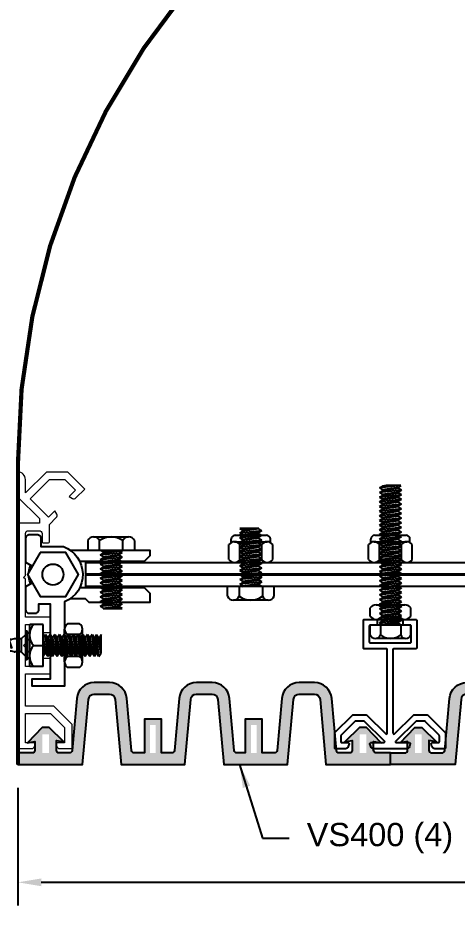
# Model space of a CAD drawing. Header units: inches. Extents: x 0 to 34.5, y -15.8 to 21.6.
# Drawn here: x 13.33 to 18.05, y -15.84 to -6.18 of the extents above; entities that cross this region are included whole.
import ezdxf

# ---------------------------------------------------------------- set-up
doc = ezdxf.new("R2010")
doc.units = ezdxf.units.IN
doc.header["$MEASUREMENT"] = 0
for name, color, linetype in [('Anchors', 4, 'Continuous'), ('Dimensions', 3, 'Continuous'), ('Fillers', 2, 'Continuous'), ('Metals', 7, 'Continuous'), ('Text', 2, 'Continuous')]:
    doc.layers.add(name, color=color, linetype=linetype)
doc.styles.add('Arial', font='arial.ttf')
doc.dimstyles.new('Arial', dxfattribs={"dimtxt": 0.25, "dimasz": 0.25, "dimexe": 0.25, "dimexo": 0.25, "dimgap": 0.25, "dimtad": 0, "dimtih": 1, "dimtoh": 1, "dimdec": 4, "dimzin": 0, "dimdsep": 46, "dimlunit": 4, "dimtxsty": 'Arial', "dimcen": 0.25, "dimadec": 0, "dimazin": 0, "dimtfac": 1, "dimtdec": 4, "dimtofl": 0, "dimtmove": 0, "dimatfit": 3, "dimfxl": 0, "dimfrac": 2, "dimtolj": 1, "dimtzin": 0, "dimarcsym": 0})

# ---------------------------------------------------------------- blocks, each defined once
blk = doc.blocks.new('*D0')
at = {"layer": 'Defpoints', "color": 0}
for p in [(13.3342, -14.1994), (29.3342, -14.1994), (29.3342, -15.4641)]:
    blk.add_point(p, dxfattribs=at)
at = {"layer": 'Dimensions', "color": 0, "lineweight": -2}
for p, q in [((13.3342, -14.4494), (13.3342, -15.7141)), ((29.3342, -14.4494), (29.3342, -15.7141)), ((13.5842, -15.4641), (20.331, -15.4641)), ((29.0842, -15.4641), (22.3373, -15.4641))]:
    blk.add_line(p, q, dxfattribs=at)
at = {"layer": 'Dimensions', "color": 0}
for points in [[(13.5842, -15.4224), (13.5842, -15.5057), (13.3342, -15.4641)], [(29.0842, -15.4224), (29.0842, -15.5057), (29.3342, -15.4641)]]:
    blk.add_solid(points, dxfattribs=at)
at = {"layer": 'Dimensions', "color": 0, "insert": (21.3342, -15.4641), "char_height": 0.25, "attachment_point": 5, "style": 'Arial'}
blk.add_mtext('\\A1;1\'-4"\\P [406mm]', dxfattribs=at)
blk = doc.blocks.new('VS400')
h = blk.add_hatch(color=256)
h.paths.add_polyline_path([(3.1059, 0), (3.7912, 0), (3.8538, 0.7004, -0.388879), (3.9155, 0.757), (4.0844, 0.757, -0.388879), (4.1462, 0.7004), (4.2088, 0), (4.894, 0), (4.9566, 0.7004, -0.388879), (5.0184, 0.757), (5.1819, 0.757, -0.388879), (5.2437, 0.7004), (5.3063, 0), (6, 0), (6, 0.125), (5.849, 0.125, -0.414214), (5.818, 0.156), (5.818, 0.25), (5.898, 0.235), (5.7405, 0.4), (5.6655, 0.4), (5.508, 0.245), (5.588, 0.26), (5.588, 0.156, -0.414214), (5.557, 0.125), (5.449, 0.125, -0.388344), (5.4181, 0.1532), (5.3682, 0.7119, 0.388036), (5.1819, 0.882), (5.0184, 0.882, 0.388036), (4.8322, 0.7119), (4.7822, 0.1532, -0.388344), (4.7514, 0.125), (4.6229, 0.125), (4.6229, 0.487), (4.4389, 0.487), (4.4389, 0.125), (4.3515, 0.125, -0.388344), (4.3206, 0.1532), (4.2707, 0.7119, 0.388036), (4.0844, 0.882), (3.9155, 0.882, 0.388036), (3.7293, 0.7119), (3.6794, 0.1532, -0.388344), (3.6485, 0.125), (3.5405, 0.125), (3.5405, 0.487), (3.3565, 0.487), (3.3565, 0.125), (3.2486, 0.125, -0.388344), (3.2177, 0.1532), (3.1678, 0.7119, 0.388036), (2.9816, 0.882), (2.818, 0.882, 0.388036), (2.6318, 0.7119), (2.5819, 0.1532, -0.388344), (2.551, 0.125), (2.443, 0.125, -0.414214), (2.412, 0.156), (2.412, 0.26), (2.492, 0.245), (2.3345, 0.4), (2.2595, 0.4), (2.102, 0.235), (2.182, 0.25), (2.182, 0.156, -0.414214), (2.151, 0.125), (2, 0.125), (2, 0), (2.6937, 0), (2.7562, 0.7004, -0.388879), (2.818, 0.757), (2.9816, 0.757, -0.388879), (3.0433, 0.7004)])
h.paths.add_polyline_path([(3.4785, 0.125), (3.4185, 0.125), (3.4185, 0.425), (3.4785, 0.425)], flags=17)
h.paths.add_polyline_path([(4.5009, 0.125), (4.5009, 0.425), (4.5609, 0.425), (4.5609, 0.125)], flags=17)
h.paths.add_polyline_path([(2.332, 0.125), (2.262, 0.125), (2.262, 0.325), (2.332, 0.325)], flags=17)
h.paths.add_polyline_path([(5.668, 0.125), (5.668, 0.325), (5.738, 0.325), (5.738, 0.125)], flags=17)
blk.add_lwpolyline([(4.7514, 0.125), (4.6229, 0.125), (4.6229, 0.487), (4.4389, 0.487), (4.4389, 0.125), (4.3515, 0.125, -0.388344), (4.3206, 0.1532), (4.2707, 0.7115, 0.388652), (4.0844, 0.882), (3.9155, 0.882, 0.388652), (3.7293, 0.7115), (3.6794, 0.1532, -0.388344), (3.6485, 0.125), (3.5405, 0.125), (3.5405, 0.487), (3.3565, 0.487), (3.3565, 0.125), (3.2486, 0.125, -0.388344), (3.2177, 0.1532), (3.1678, 0.7115, 0.388652), (2.9816, 0.882), (2.818, 0.882, 0.388652), (2.6317, 0.7115), (2.5819, 0.1532, -0.388344), (2.551, 0.125), (2.443, 0.125, -0.414214), (2.412, 0.156), (2.412, 0.26), (2.492, 0.245), (2.3345, 0.4), (2.2595, 0.4), (2.102, 0.235), (2.182, 0.25), (2.182, 0.156, -0.414214), (2.151, 0.125), (2, 0.125), (2, 0), (2.6937, 0), (2.7562, 0.7004, -0.388879), (2.818, 0.757), (2.9816, 0.757, -0.388879), (3.0433, 0.7004), (3.1059, 0), (3.7912, 0), (3.8538, 0.7004, -0.388879), (3.9155, 0.757), (4.0844, 0.757, -0.388879), (4.1462, 0.7004), (4.2088, 0), (4.894, 0), (4.9566, 0.7004, -0.388879), (5.0184, 0.757), (5.1819, 0.757, -0.388879), (5.2437, 0.7004), (5.3063, 0), (6, 0), (6, 0.125), (5.849, 0.125, -0.414214), (5.818, 0.156), (5.818, 0.25), (5.898, 0.235), (5.7405, 0.4), (5.6655, 0.4), (5.508, 0.245), (5.588, 0.26), (5.588, 0.156, -0.414214), (5.557, 0.125), (5.449, 0.125, -0.388344), (5.4181, 0.1532), (5.3682, 0.7115, 0.388652), (5.1819, 0.882), (5.0184, 0.882, 0.388652), (4.8321, 0.7115), (4.7822, 0.1532, -0.388344)], format="xyb", close=True)
blk = doc.blocks.new('H14112')
for p, q in [((-0.2175, 0.1036), (-0.2175, -0.0004)), ((-0.155, 0.1436), (0.155, 0.1436)), ((-0.1088, -0.0004), (-0.1088, 0.1036)), ((0.1088, -0.0004), (0.1088, 0.1036)), ((0.2175, 0.1036), (0.2175, -0.0004)), ((-0.119, 0), (-0.085, -0.0196)), ((-0.085, -0.0196), (0.0485, 0)), ((0.0943, 0), (0.085, -0.0054)), ((-0.2175, -0.0004), (0.2175, -0.0004)), ((-0.119, -0.05), (0.119, -0.025)), ((-0.119, -0.05), (-0.085, -0.0304)), ((-0.119, -0.05), (-0.085, -0.0696)), ((-0.119, -0.1), (0.119, -0.075)), ((-0.119, -0.1), (-0.085, -0.0804)), ((-0.085, -0.0304), (0.085, -0.0054)), ((-0.085, -0.0196), (-0.085, -0.0304)), ((-0.085, -0.0696), (0.085, -0.0446)), ((-0.085, -0.0804), (0.085, -0.0554)), ((-0.085, -0.0696), (-0.085, -0.0804)), ((-0.085, -0.1196), (0.085, -0.0946)), ((0.119, -0.025), (0.085, -0.0054)), ((0.119, -0.025), (0.085, -0.0446)), ((0.085, -0.0446), (0.085, -0.0554)), ((0.119, -0.075), (0.085, -0.0554)), ((0.119, -0.075), (0.085, -0.0946)), ((0.085, -0.0946), (0.085, -0.1054)), ((-0.119, -0.1), (-0.085, -0.1196)), ((-0.119, -0.15), (0.119, -0.125)), ((-0.119, -0.15), (-0.085, -0.1304)), ((-0.119, -0.15), (-0.085, -0.1696)), ((-0.119, -0.2), (0.119, -0.175)), ((-0.119, -0.2), (-0.085, -0.1804)), ((-0.085, -0.1304), (0.085, -0.1054)), ((-0.085, -0.1196), (-0.085, -0.1304)), ((-0.085, -0.1696), (0.085, -0.1446)), ((-0.085, -0.1804), (0.085, -0.1554)), ((-0.085, -0.1696), (-0.085, -0.1804)), ((0.119, -0.125), (0.085, -0.1054)), ((0.119, -0.125), (0.085, -0.1446)), ((0.085, -0.1446), (0.085, -0.1554)), ((0.119, -0.175), (0.085, -0.1554)), ((0.119, -0.175), (0.085, -0.1946)), ((-0.119, -0.2), (-0.085, -0.2196)), ((-0.119, -0.25), (0.119, -0.225)), ((-0.119, -0.25), (-0.085, -0.2304)), ((-0.119, -0.25), (-0.085, -0.2696)), ((-0.119, -0.3), (0.119, -0.275)), ((-0.119, -0.3), (-0.085, -0.2804)), ((-0.085, -0.2196), (0.085, -0.1946)), ((-0.085, -0.2304), (0.085, -0.2054)), ((-0.085, -0.2196), (-0.085, -0.2304)), ((-0.085, -0.2696), (0.085, -0.2446)), ((-0.085, -0.2804), (0.085, -0.2554)), ((-0.085, -0.2696), (-0.085, -0.2804)), ((0.085, -0.1946), (0.085, -0.2054)), ((0.119, -0.225), (0.085, -0.2054)), ((0.119, -0.225), (0.085, -0.2446)), ((0.085, -0.2446), (0.085, -0.2554)), ((0.119, -0.275), (0.085, -0.2554)), ((0.119, -0.275), (0.085, -0.2946)), ((-0.119, -0.3), (-0.085, -0.3196)), ((-0.119, -0.35), (0.119, -0.325)), ((-0.119, -0.35), (-0.085, -0.3304)), ((-0.119, -0.35), (-0.085, -0.3696)), ((-0.119, -0.4), (0.119, -0.375)), ((-0.119, -0.4), (-0.085, -0.3804)), ((-0.085, -0.3196), (0.085, -0.2946)), ((-0.085, -0.3304), (0.085, -0.3054)), ((-0.085, -0.3196), (-0.085, -0.3304)), ((-0.085, -0.3696), (0.085, -0.3446)), ((-0.085, -0.3804), (0.085, -0.3554)), ((-0.085, -0.3696), (-0.085, -0.3804)), ((0.085, -0.2946), (0.085, -0.3054)), ((0.119, -0.325), (0.085, -0.3054)), ((0.119, -0.325), (0.085, -0.3446)), ((0.085, -0.3446), (0.085, -0.3554)), ((0.119, -0.375), (0.085, -0.3554)), ((0.119, -0.375), (0.085, -0.3946)), ((-0.119, -0.4), (-0.085, -0.4196)), ((-0.119, -0.45), (0.119, -0.425)), ((-0.119, -0.45), (-0.085, -0.4304)), ((-0.119, -0.45), (-0.085, -0.4696)), ((-0.119, -0.5), (0.119, -0.475)), ((-0.119, -0.5), (-0.085, -0.4804)), ((-0.085, -0.4196), (0.085, -0.3946)), ((-0.085, -0.4304), (0.085, -0.4054)), ((-0.085, -0.4196), (-0.085, -0.4304)), ((-0.085, -0.4696), (0.085, -0.4446)), ((-0.085, -0.4804), (0.085, -0.4554)), ((-0.085, -0.4696), (-0.085, -0.4804)), ((0.085, -0.3946), (0.085, -0.4054)), ((0.119, -0.425), (0.085, -0.4054)), ((0.119, -0.425), (0.085, -0.4446)), ((0.085, -0.4446), (0.085, -0.4554)), ((0.119, -0.475), (0.085, -0.4554)), ((0.119, -0.475), (0.085, -0.4946)), ((-0.119, -0.5), (-0.085, -0.5196)), ((-0.119, -0.55), (0.119, -0.525)), ((-0.119, -0.55), (-0.085, -0.5304)), ((-0.119, -0.55), (-0.085, -0.5696)), ((-0.119, -0.6), (0.119, -0.575)), ((-0.085, -0.5196), (0.085, -0.4946)), ((-0.085, -0.5304), (0.085, -0.5054)), ((-0.085, -0.5196), (-0.085, -0.5304)), ((-0.085, -0.5696), (0.085, -0.5446)), ((-0.085, -0.5804), (0.085, -0.5554)), ((-0.085, -0.5696), (-0.085, -0.5804)), ((0.085, -0.4946), (0.085, -0.5054)), ((0.119, -0.525), (0.085, -0.5054)), ((0.119, -0.525), (0.085, -0.5446)), ((0.085, -0.5446), (0.085, -0.5554)), ((0.119, -0.575), (0.085, -0.5554)), ((0.119, -0.575), (0.085, -0.5946)), ((-0.119, -0.6), (-0.085, -0.5804)), ((-0.119, -0.6), (-0.085, -0.6196)), ((-0.119, -0.65), (0.119, -0.625)), ((-0.119, -0.65), (-0.085, -0.6304)), ((-0.119, -0.65), (-0.085, -0.6696)), ((-0.119, -0.7), (0.119, -0.675)), ((-0.085, -0.6196), (0.085, -0.5946)), ((-0.085, -0.6304), (0.085, -0.6054)), ((-0.085, -0.6196), (-0.085, -0.6304)), ((-0.085, -0.6696), (0.085, -0.6446)), ((-0.085, -0.6804), (0.085, -0.6554)), ((-0.085, -0.6696), (-0.085, -0.6804)), ((0.085, -0.5946), (0.085, -0.6054)), ((0.119, -0.625), (0.085, -0.6054)), ((0.119, -0.625), (0.085, -0.6446)), ((0.085, -0.6446), (0.085, -0.6554)), ((0.119, -0.675), (0.085, -0.6554)), ((0.119, -0.675), (0.085, -0.6946)), ((-0.119, -0.7), (-0.085, -0.6804)), ((-0.119, -0.7), (-0.085, -0.7196)), ((-0.119, -0.75), (0.119, -0.725)), ((-0.119, -0.75), (-0.085, -0.7304)), ((-0.119, -0.75), (-0.085, -0.7696)), ((-0.085, -0.7196), (0.085, -0.6946)), ((-0.085, -0.7304), (0.085, -0.7054)), ((-0.085, -0.7196), (-0.085, -0.7304)), ((-0.085, -0.7696), (0.085, -0.7446)), ((-0.085, -0.7804), (0.085, -0.7554)), ((-0.085, -0.7696), (-0.085, -0.7804)), ((0.085, -0.6946), (0.085, -0.7054)), ((0.119, -0.725), (0.085, -0.7054)), ((0.119, -0.725), (0.085, -0.7446)), ((0.085, -0.7446), (0.085, -0.7554)), ((0.119, -0.775), (0.085, -0.7554)), ((-0.119, -0.8), (0.119, -0.775)), ((-0.119, -0.8), (-0.085, -0.7804)), ((-0.119, -0.8), (-0.085, -0.8196)), ((-0.119, -0.85), (0.119, -0.825)), ((-0.119, -0.85), (-0.085, -0.8304)), ((-0.119, -0.85), (-0.085, -0.8696)), ((-0.085, -0.8196), (0.085, -0.7946)), ((-0.085, -0.8304), (0.085, -0.8054)), ((-0.085, -0.8196), (-0.085, -0.8304)), ((-0.085, -0.8696), (0.085, -0.8446)), ((-0.085, -0.8804), (0.085, -0.8554)), ((0.119, -0.775), (0.085, -0.7946)), ((0.085, -0.7946), (0.085, -0.8054)), ((0.119, -0.825), (0.085, -0.8054)), ((0.119, -0.825), (0.085, -0.8446)), ((0.085, -0.8446), (0.085, -0.8554)), ((0.119, -0.875), (0.085, -0.8554)), ((-0.119, -0.9), (0.119, -0.875)), ((-0.119, -0.9), (-0.085, -0.8804)), ((-0.119, -0.9), (-0.085, -0.9196)), ((-0.119, -0.95), (0.119, -0.925)), ((-0.119, -0.95), (-0.085, -0.9304)), ((-0.119, -0.95), (-0.085, -0.9696)), ((-0.085, -0.8696), (-0.085, -0.8804)), ((-0.085, -0.9196), (0.085, -0.8946)), ((-0.085, -0.9304), (0.085, -0.9054)), ((-0.085, -0.9196), (-0.085, -0.9304)), ((-0.085, -0.9696), (0.085, -0.9446)), ((-0.085, -0.9804), (0.085, -0.9554)), ((0.119, -0.875), (0.085, -0.8946)), ((0.085, -0.8946), (0.085, -0.9054)), ((0.119, -0.925), (0.085, -0.9054)), ((0.119, -0.925), (0.085, -0.9446)), ((0.085, -0.9446), (0.085, -0.9554)), ((0.119, -0.975), (0.085, -0.9554)), ((-0.119, -1), (0.119, -0.975)), ((-0.119, -1), (-0.085, -0.9804)), ((-0.119, -1), (-0.085, -1.0196)), ((-0.119, -1.05), (0.119, -1.025)), ((-0.119, -1.05), (-0.085, -1.0304)), ((-0.119, -1.05), (-0.085, -1.0696)), ((-0.085, -0.9696), (-0.085, -0.9804)), ((-0.085, -1.0196), (0.085, -0.9946)), ((-0.085, -1.0304), (0.085, -1.0054)), ((-0.085, -1.0196), (-0.085, -1.0304)), ((-0.085, -1.0696), (0.085, -1.0446)), ((-0.085, -1.0804), (0.085, -1.0554)), ((0.119, -0.975), (0.085, -0.9946)), ((0.085, -0.9946), (0.085, -1.0054)), ((0.119, -1.025), (0.085, -1.0054)), ((0.119, -1.025), (0.085, -1.0446)), ((0.085, -1.0446), (0.085, -1.0554)), ((0.119, -1.075), (0.085, -1.0554)), ((-0.119, -1.1), (0.119, -1.075)), ((-0.119, -1.1), (-0.085, -1.0804)), ((-0.119, -1.1), (-0.085, -1.1196)), ((-0.119, -1.15), (0.119, -1.125)), ((-0.119, -1.15), (-0.085, -1.1304)), ((-0.119, -1.15), (-0.085, -1.1696)), ((-0.085, -1.0696), (-0.085, -1.0804)), ((-0.085, -1.1196), (0.085, -1.0946)), ((-0.085, -1.1304), (0.085, -1.1054)), ((-0.085, -1.1196), (-0.085, -1.1304)), ((-0.085, -1.1696), (0.085, -1.1446)), ((-0.085, -1.1804), (0.085, -1.1554)), ((0.119, -1.075), (0.085, -1.0946)), ((0.085, -1.0946), (0.085, -1.1054)), ((0.119, -1.125), (0.085, -1.1054)), ((0.119, -1.125), (0.085, -1.1446)), ((0.085, -1.1446), (0.085, -1.1554)), ((0.119, -1.175), (0.085, -1.1554)), ((-0.119, -1.2), (0.119, -1.175)), ((-0.119, -1.2), (-0.085, -1.1804)), ((-0.119, -1.2), (-0.085, -1.2196)), ((-0.119, -1.25), (0.119, -1.225)), ((-0.119, -1.25), (-0.085, -1.2304)), ((-0.119, -1.25), (-0.085, -1.2696)), ((-0.085, -1.1696), (-0.085, -1.1804)), ((-0.085, -1.2196), (0.085, -1.1946)), ((-0.085, -1.2304), (0.085, -1.2054)), ((-0.085, -1.2196), (-0.085, -1.2304)), ((-0.085, -1.2696), (0.085, -1.2446)), ((-0.085, -1.2804), (0.085, -1.2554)), ((0.119, -1.175), (0.085, -1.1946)), ((0.085, -1.1946), (0.085, -1.2054)), ((0.119, -1.225), (0.085, -1.2054)), ((0.119, -1.225), (0.085, -1.2446)), ((0.085, -1.2446), (0.085, -1.2554)), ((0.119, -1.275), (0.085, -1.2554)), ((-0.119, -1.3), (0.119, -1.275)), ((-0.119, -1.3), (-0.085, -1.2804)), ((-0.119, -1.3), (-0.085, -1.3196)), ((-0.119, -1.35), (0.119, -1.325)), ((-0.119, -1.35), (-0.085, -1.3304)), ((-0.119, -1.35), (-0.085, -1.3696)), ((-0.085, -1.2696), (-0.085, -1.2804)), ((-0.085, -1.3196), (0.085, -1.2946)), ((-0.085, -1.3304), (0.085, -1.3054)), ((-0.085, -1.3196), (-0.085, -1.3304)), ((-0.085, -1.3696), (0.085, -1.3446)), ((0.119, -1.275), (0.085, -1.2946)), ((0.085, -1.2946), (0.085, -1.3054)), ((0.119, -1.325), (0.085, -1.3054)), ((0.119, -1.325), (0.085, -1.3446)), ((0.085, -1.3446), (0.085, -1.3554)), ((-0.119, -1.4), (0.119, -1.375)), ((-0.119, -1.4), (-0.085, -1.3804)), ((-0.119, -1.4), (-0.085, -1.4196)), ((-0.119, -1.45), (0.119, -1.425)), ((-0.119, -1.45), (-0.085, -1.4304)), ((-0.085, -1.3804), (0.085, -1.3554)), ((-0.085, -1.3696), (-0.085, -1.3804)), ((-0.085, -1.4196), (0.085, -1.3946)), ((-0.085, -1.4304), (0.085, -1.4054)), ((-0.085, -1.4196), (-0.085, -1.4304)), ((-0.085, -1.4696), (0.085, -1.4446)), ((0.119, -1.375), (0.085, -1.3554)), ((0.119, -1.375), (0.085, -1.3946)), ((0.085, -1.3946), (0.085, -1.4054)), ((0.119, -1.425), (0.085, -1.4054)), ((0.119, -1.425), (0.085, -1.4446)), ((0.085, -1.4446), (0.085, -1.4554)), ((-0.119, -1.45), (-0.085, -1.4696)), ((-0.1099, -1.5), (0.119, -1.475)), ((-0.1099, -1.5), (-0.085, -1.4804)), ((-0.1099, -1.5), (0.0485, -1.5)), ((-0.085, -1.4804), (0.085, -1.4554)), ((-0.085, -1.4696), (-0.085, -1.4804)), ((0.0485, -1.5), (0.085, -1.4946)), ((0.119, -1.475), (0.085, -1.4554)), ((0.119, -1.475), (0.085, -1.4946))]:
    blk.add_line(p, q)
for centre, radius, start, end in [((-0.1631, 0.0867), 0.057, 17.32121, 162.67879), ((0, -0.0242), 0.1678, 49.61133, 130.38867), ((0.1631, 0.0867), 0.057, 17.32121, 162.67879)]:
    blk.add_arc(centre, radius, start, end)
blk = doc.blocks.new('HLN14S')
for p, q in [((-0.1678, 0.292), (0.1678, 0.292)), ((-0.2096, 0.2133), (-0.2096, 0.2502)), ((-0.1759, 0.2217), (0.1759, 0.2217)), ((0.2096, 0.2133), (0.2096, 0.2502)), ((-0.2345, 0.03), (-0.2345, 0.1917)), ((-0.1173, 0.03), (-0.1173, 0.1917)), ((0.1172, 0.03), (0.1172, 0.1917)), ((0.2345, 0.03), (0.2345, 0.1917)), ((-0.1759, 0), (0.1759, 0))]:
    blk.add_line(p, q)
for centre, radius, start, end in [((-0.1678, 0.2502), 0.0418, 90, 180), ((0.1678, 0.2502), 0.0418, 0, 90), ((-0.1759, 0.1494), 0.0723, 35.77511, 144.22489), ((0, -0.0223), 0.244, 61.28133, 118.71867), ((0.1759, 0.1494), 0.0723, 35.77511, 144.22489), ((-0.1759, 0.0723), 0.0723, 215.77511, 324.22489), ((0, 0.244), 0.244, 241.28133, 298.71867), ((0.1759, 0.0723), 0.0723, 215.77511, 324.22489)]:
    blk.add_arc(centre, radius, start, end)
blk = doc.blocks.new('HJN14')
for p, q in [((-0.155, 0), (0.155, 0)), ((-0.2175, -0.1242), (-0.2175, -0.032)), ((-0.0925, -0.1242), (-0.0925, -0.032)), ((0.0925, -0.1242), (0.0925, -0.032)), ((0.2175, -0.1242), (0.2175, -0.032)), ((-0.155, -0.1562), (0.155, -0.1562))]:
    blk.add_line(p, q)
for centre, radius, start, end in [((-0.155, -0.077), 0.077, 35.77511, 144.22489), ((0, -0.1497), 0.1497, 51.83429, 128.16571), ((0.155, -0.077), 0.077, 35.77511, 144.22489), ((-0.155, -0.0792), 0.077, 215.77511, 324.22489), ((0, -0.0066), 0.1497, 231.83429, 308.16571), ((0.155, -0.0792), 0.077, 215.77511, 324.22489)]:
    blk.add_arc(centre, radius, start, end)
blk = doc.blocks.new('H1458S')
for p, q in [((-0.25, 0.104), (-0.25, 0)), ((-0.1875, 0.144), (0.1875, 0.144)), ((-0.125, 0), (-0.125, 0.104)), ((0.125, 0), (0.125, 0.104)), ((0.25, 0.104), (0.25, 0)), ((-0.25, 0), (0.25, 0)), ((-0.119, 0), (-0.085, -0.0196)), ((-0.085, -0.0196), (0.0485, 0)), ((-0.119, -0.05), (0.119, -0.025)), ((-0.119, -0.05), (-0.085, -0.0304)), ((-0.119, -0.05), (-0.085, -0.0696)), ((-0.119, -0.1), (0.119, -0.075)), ((-0.119, -0.1), (-0.085, -0.0804)), ((-0.085, -0.0304), (0.085, -0.0054)), ((-0.085, -0.0196), (-0.085, -0.0304)), ((-0.085, -0.0696), (0.085, -0.0446)), ((-0.085, -0.0804), (0.085, -0.0554)), ((-0.085, -0.0696), (-0.085, -0.0804)), ((-0.085, -0.1196), (0.085, -0.0946)), ((0.0943, 0), (0.085, -0.0054)), ((0.119, -0.025), (0.085, -0.0054)), ((0.119, -0.025), (0.085, -0.0446)), ((0.085, -0.0446), (0.085, -0.0554)), ((0.119, -0.075), (0.085, -0.0554)), ((0.119, -0.075), (0.085, -0.0946)), ((0.085, -0.0946), (0.085, -0.1054)), ((-0.119, -0.1), (-0.085, -0.1196)), ((-0.119, -0.15), (0.119, -0.125)), ((-0.119, -0.15), (-0.085, -0.1304)), ((-0.119, -0.15), (-0.085, -0.1696)), ((-0.119, -0.2), (0.119, -0.175)), ((-0.119, -0.2), (-0.085, -0.1804)), ((-0.085, -0.1304), (0.085, -0.1054)), ((-0.085, -0.1196), (-0.085, -0.1304)), ((-0.085, -0.1696), (0.085, -0.1446)), ((-0.085, -0.1804), (0.085, -0.1554)), ((-0.085, -0.1696), (-0.085, -0.1804)), ((0.119, -0.125), (0.085, -0.1054)), ((0.119, -0.125), (0.085, -0.1446)), ((0.085, -0.1446), (0.085, -0.1554)), ((0.119, -0.175), (0.085, -0.1554)), ((0.119, -0.175), (0.085, -0.1946)), ((-0.119, -0.2), (-0.085, -0.2196)), ((-0.119, -0.25), (0.119, -0.225)), ((-0.119, -0.25), (-0.085, -0.2304)), ((-0.119, -0.25), (-0.085, -0.2696)), ((-0.119, -0.3), (0.119, -0.275)), ((-0.119, -0.3), (-0.085, -0.2804)), ((-0.085, -0.2196), (0.085, -0.1946)), ((-0.085, -0.2304), (0.085, -0.2054)), ((-0.085, -0.2196), (-0.085, -0.2304)), ((-0.085, -0.2696), (0.085, -0.2446)), ((-0.085, -0.2804), (0.085, -0.2554)), ((-0.085, -0.2696), (-0.085, -0.2804)), ((0.085, -0.1946), (0.085, -0.2054)), ((0.119, -0.225), (0.085, -0.2054)), ((0.119, -0.225), (0.085, -0.2446)), ((0.085, -0.2446), (0.085, -0.2554)), ((0.119, -0.275), (0.085, -0.2554)), ((0.119, -0.275), (0.085, -0.2946)), ((-0.119, -0.3), (-0.085, -0.3196)), ((-0.119, -0.35), (0.119, -0.325)), ((-0.119, -0.35), (-0.085, -0.3304)), ((-0.119, -0.35), (-0.085, -0.3696)), ((-0.119, -0.4), (0.119, -0.375)), ((-0.119, -0.4), (-0.085, -0.3804)), ((-0.085, -0.3196), (0.085, -0.2946)), ((-0.085, -0.3304), (0.085, -0.3054)), ((-0.085, -0.3196), (-0.085, -0.3304)), ((-0.085, -0.3696), (0.085, -0.3446)), ((-0.085, -0.3804), (0.085, -0.3554)), ((-0.085, -0.3696), (-0.085, -0.3804)), ((0.085, -0.2946), (0.085, -0.3054)), ((0.119, -0.325), (0.085, -0.3054)), ((0.119, -0.325), (0.085, -0.3446)), ((0.085, -0.3446), (0.085, -0.3554)), ((0.119, -0.375), (0.085, -0.3554)), ((0.119, -0.375), (0.085, -0.3946)), ((-0.119, -0.4), (-0.085, -0.4196)), ((-0.119, -0.45), (0.119, -0.425)), ((-0.119, -0.45), (-0.085, -0.4304)), ((-0.119, -0.45), (-0.085, -0.4696)), ((-0.119, -0.5), (0.119, -0.475)), ((-0.119, -0.5), (-0.085, -0.4804)), ((-0.085, -0.4196), (0.085, -0.3946)), ((-0.085, -0.4304), (0.085, -0.4054)), ((-0.085, -0.4196), (-0.085, -0.4304)), ((-0.085, -0.4696), (0.085, -0.4446)), ((-0.085, -0.4804), (0.085, -0.4554)), ((-0.085, -0.4696), (-0.085, -0.4804)), ((0.085, -0.3946), (0.085, -0.4054)), ((0.119, -0.425), (0.085, -0.4054)), ((0.119, -0.425), (0.085, -0.4446)), ((0.085, -0.4446), (0.085, -0.4554)), ((0.119, -0.475), (0.085, -0.4554)), ((0.119, -0.475), (0.085, -0.4946)), ((-0.119, -0.5), (-0.085, -0.5196)), ((-0.119, -0.55), (0.119, -0.525)), ((-0.119, -0.55), (-0.085, -0.5304)), ((-0.119, -0.55), (-0.085, -0.5696)), ((-0.119, -0.6), (0.119, -0.575)), ((-0.085, -0.5196), (0.085, -0.4946)), ((-0.085, -0.5304), (0.085, -0.5054)), ((-0.085, -0.5196), (-0.085, -0.5304)), ((-0.085, -0.5696), (0.085, -0.5446)), ((-0.085, -0.5804), (0.085, -0.5554)), ((-0.085, -0.5696), (-0.085, -0.5804)), ((0.085, -0.4946), (0.085, -0.5054)), ((0.119, -0.525), (0.085, -0.5054)), ((0.119, -0.525), (0.085, -0.5446)), ((0.085, -0.5446), (0.085, -0.5554)), ((0.119, -0.575), (0.085, -0.5554)), ((0.119, -0.575), (0.085, -0.5946)), ((-0.119, -0.6), (-0.085, -0.5804)), ((-0.119, -0.6), (-0.085, -0.6196)), ((-0.085, -0.6196), (0.085, -0.5946)), ((-0.085, -0.6196), (-0.085, -0.625)), ((-0.085, -0.625), (0.119, -0.625)), ((-0.0485, -0.625), (0.085, -0.6054)), ((0.085, -0.5946), (0.085, -0.6054)), ((0.119, -0.625), (0.085, -0.6054))]:
    blk.add_line(p, q)
for centre, radius, start, end in [((-0.1875, 0.0752), 0.0688, 24.76151, 155.23849), ((0, -0.0713), 0.2153, 54.51066, 125.48934), ((0.1875, 0.0752), 0.0688, 24.76151, 155.23849)]:
    blk.add_arc(centre, radius, start, end)
blk = doc.blocks.new('HN14S')
for p, q in [((-0.1759, 0), (0.1759, 0)), ((-0.2345, -0.1613), (-0.2345, -0.03)), ((-0.1172, -0.1613), (-0.1172, -0.03)), ((0.1172, -0.1613), (0.1172, -0.03)), ((0.2345, -0.1613), (0.2345, -0.03)), ((-0.1759, -0.1914), (0.1759, -0.1914))]:
    blk.add_line(p, q)
for centre, radius, start, end in [((-0.1759, -0.0723), 0.0723, 35.77511, 144.22489), ((0, -0.244), 0.244, 61.28133, 118.71867), ((0.1759, -0.0723), 0.0723, 35.77511, 144.22489), ((-0.1759, -0.1191), 0.0723, 215.77511, 324.22489), ((0, 0.0527), 0.244, 241.28133, 298.71867), ((0.1759, -0.1191), 0.0723, 215.77511, 324.22489)]:
    blk.add_arc(centre, radius, start, end)
blk = doc.blocks.new('H1458 TURNED')
for p, q in [((2.0034, 22.6635), (1.8594, 22.6635)), ((1.8594, 22.2135), (1.8594, 22.6635)), ((2.0034, 22.2135), (2.0034, 22.6635)), ((2.0034, 22.5319), (2.0087, 22.5226)), ((2.0284, 22.5566), (2.0087, 22.5226)), ((2.0337, 22.3526), (2.0087, 22.5226)), ((2.0284, 22.5566), (2.048, 22.5226)), ((2.0534, 22.3186), (2.0284, 22.5566)), ((2.073, 22.3526), (2.048, 22.5226)), ((2.048, 22.5226), (2.0587, 22.5226)), ((2.0784, 22.5566), (2.0587, 22.5226)), ((2.0837, 22.3526), (2.0587, 22.5226)), ((2.0784, 22.5566), (2.098, 22.5226)), ((2.1034, 22.3186), (2.0784, 22.5566)), ((2.123, 22.3526), (2.098, 22.5226)), ((2.098, 22.5226), (2.1087, 22.5226)), ((2.1284, 22.5566), (2.1087, 22.5226)), ((2.1337, 22.3526), (2.1087, 22.5226)), ((2.1284, 22.5566), (2.148, 22.5226)), ((2.1534, 22.3186), (2.1284, 22.5566)), ((2.173, 22.3526), (2.148, 22.5226)), ((2.148, 22.5226), (2.1587, 22.5226)), ((2.1784, 22.5566), (2.1587, 22.5226)), ((2.1837, 22.3526), (2.1587, 22.5226)), ((2.1784, 22.5566), (2.198, 22.5226)), ((2.2034, 22.3186), (2.1784, 22.5566)), ((2.223, 22.3526), (2.198, 22.5226)), ((2.198, 22.5226), (2.2087, 22.5226)), ((2.2284, 22.5566), (2.2087, 22.5226)), ((2.2337, 22.3526), (2.2087, 22.5226)), ((2.2284, 22.5566), (2.248, 22.5226)), ((2.2534, 22.3186), (2.2284, 22.5566)), ((2.273, 22.3526), (2.248, 22.5226)), ((2.248, 22.5226), (2.2587, 22.5226)), ((2.2784, 22.5566), (2.2587, 22.5226)), ((2.2837, 22.3526), (2.2587, 22.5226)), ((2.2784, 22.5566), (2.298, 22.5226)), ((2.3034, 22.3186), (2.2784, 22.5566)), ((2.298, 22.5226), (2.3087, 22.5226)), ((2.323, 22.3526), (2.298, 22.5226)), ((2.3284, 22.5566), (2.3087, 22.5226)), ((2.3337, 22.3526), (2.3087, 22.5226)), ((2.3284, 22.5566), (2.348, 22.5226)), ((2.3534, 22.3186), (2.3284, 22.5566)), ((2.373, 22.3526), (2.348, 22.5226)), ((2.348, 22.5226), (2.3587, 22.5226)), ((2.3784, 22.5566), (2.3587, 22.5226)), ((2.3837, 22.3526), (2.3587, 22.5226)), ((2.3784, 22.5566), (2.398, 22.5226)), ((2.4034, 22.3186), (2.3784, 22.5566)), ((2.423, 22.3526), (2.398, 22.5226)), ((2.398, 22.5226), (2.4087, 22.5226)), ((2.4284, 22.5566), (2.4087, 22.5226)), ((2.4337, 22.3526), (2.4087, 22.5226)), ((2.4284, 22.5566), (2.448, 22.5226)), ((2.4534, 22.3186), (2.4284, 22.5566)), ((2.473, 22.3526), (2.448, 22.5226)), ((2.448, 22.5226), (2.4587, 22.5226)), ((2.4784, 22.5566), (2.4587, 22.5226)), ((2.4837, 22.3526), (2.4587, 22.5226)), ((2.4784, 22.5566), (2.498, 22.5226)), ((2.5034, 22.3186), (2.4784, 22.5566)), ((2.523, 22.3526), (2.498, 22.5226)), ((2.498, 22.5226), (2.5087, 22.5226)), ((2.5284, 22.5566), (2.5087, 22.5226)), ((2.5337, 22.3526), (2.5087, 22.5226)), ((2.5284, 22.5566), (2.548, 22.5226)), ((2.5534, 22.3186), (2.5284, 22.5566)), ((2.573, 22.3526), (2.548, 22.5226)), ((2.548, 22.5226), (2.5587, 22.5226)), ((2.5784, 22.5566), (2.5587, 22.5226)), ((2.5837, 22.3526), (2.5587, 22.5226)), ((2.5784, 22.5566), (2.598, 22.5226)), ((2.6034, 22.3186), (2.5784, 22.5566)), ((2.598, 22.5226), (2.6087, 22.5226)), ((2.623, 22.3526), (2.598, 22.5226)), ((2.6284, 22.5566), (2.6087, 22.5226)), ((2.6284, 22.3891), (2.6087, 22.5226)), ((2.6284, 22.3526), (2.6284, 22.5566)), ((1.8994, 22.4385), (2.0034, 22.4385)), ((2.023, 22.3526), (2.0034, 22.4861)), ((2.0034, 22.3186), (2.023, 22.3526)), ((2.023, 22.3526), (2.0337, 22.3526)), ((2.0534, 22.3186), (2.0337, 22.3526)), ((2.0534, 22.3186), (2.073, 22.3526)), ((2.073, 22.3526), (2.0837, 22.3526)), ((2.1034, 22.3186), (2.0837, 22.3526)), ((2.1034, 22.3186), (2.123, 22.3526)), ((2.123, 22.3526), (2.1337, 22.3526)), ((2.1534, 22.3186), (2.1337, 22.3526)), ((2.1534, 22.3186), (2.173, 22.3526)), ((2.173, 22.3526), (2.1837, 22.3526)), ((2.2034, 22.3186), (2.1837, 22.3526)), ((2.2034, 22.3186), (2.223, 22.3526)), ((2.223, 22.3526), (2.2337, 22.3526)), ((2.2534, 22.3186), (2.2337, 22.3526)), ((2.2534, 22.3186), (2.273, 22.3526)), ((2.273, 22.3526), (2.2837, 22.3526)), ((2.3034, 22.3186), (2.2837, 22.3526)), ((2.3034, 22.3186), (2.323, 22.3526)), ((2.323, 22.3526), (2.3337, 22.3526)), ((2.3534, 22.3186), (2.3337, 22.3526)), ((2.3534, 22.3186), (2.373, 22.3526)), ((2.373, 22.3526), (2.3837, 22.3526)), ((2.4034, 22.3186), (2.3837, 22.3526)), ((2.4034, 22.3186), (2.423, 22.3526)), ((2.423, 22.3526), (2.4337, 22.3526)), ((2.4534, 22.3186), (2.4337, 22.3526)), ((2.4534, 22.3186), (2.473, 22.3526)), ((2.473, 22.3526), (2.4837, 22.3526)), ((2.5034, 22.3186), (2.4837, 22.3526)), ((2.5034, 22.3186), (2.523, 22.3526)), ((2.523, 22.3526), (2.5337, 22.3526)), ((2.5534, 22.3186), (2.5337, 22.3526)), ((2.5534, 22.3186), (2.573, 22.3526)), ((2.573, 22.3526), (2.5837, 22.3526)), ((2.6034, 22.3186), (2.5837, 22.3526)), ((2.6034, 22.3186), (2.623, 22.3526)), ((2.623, 22.3526), (2.6284, 22.3526)), ((2.0034, 22.2135), (1.8594, 22.2135)), ((2.0034, 22.2135), (1.8994, 22.2135))]:
    blk.add_line(p, q)
for centre in [(2.0356, 22.551), (2.0356, 22.326)]:
    blk.add_arc(centre, 0.1767, 140.45392, 219.54608)
blk = doc.blocks.new('TH316134 BEYOND')
for p, q in [((-0.1567, 0.0187), (0.1567, 0.0187)), ((-0.1567, 0), (-0.1567, 0.0187)), ((-0.1567, 0), (0.1567, 0)), ((-0.1352, 0.029), (-0.1337, 0.046)), ((-0.1148, 0), (-0.0697, -0.045)), ((-0.0645, 0.0187), (-0.0645, 0.046)), ((0.0645, 0.0187), (0.0645, 0.046)), ((0.1148, 0), (0.0697, -0.045)), ((0.1352, 0.029), (0.1337, 0.046)), ((0.1567, 0.0187), (0.1567, 0)), ((-0.0697, -0.045), (0.0697, -0.045)), ((-0.0697, -0.045), (-0.0697, -0.1121)), ((0.0697, -0.045), (0.0697, -0.1121)), ((-0.0862, -0.2344), (0.0862, -0.1836)), ((-0.0737, -0.1836), (0.0321, -0.1471)), ((-0.0737, -0.1836), (-0.0622, -0.1774)), ((-0.0737, -0.1836), (-0.0622, -0.1898)), ((-0.0687, -0.1217), (-0.0633, -0.1477)), ((0.0321, -0.1471), (-0.0622, -0.1898)), ((-0.0622, -0.1774), (0.0321, -0.1471)), ((-0.0622, -0.1573), (-0.0622, -0.1774)), ((0.0622, -0.1707), (-0.0622, -0.2215)), ((-0.0622, -0.1898), (-0.0622, -0.2215)), ((0.0622, -0.1573), (0.0622, -0.1707)), ((0.0862, -0.1836), (0.0622, -0.1707)), ((0.0862, -0.1836), (0.0622, -0.1965)), ((0.0687, -0.1217), (0.0633, -0.1477)), ((-0.0862, -0.2344), (-0.0622, -0.2215)), ((-0.0862, -0.2344), (-0.0622, -0.2473)), ((-0.0862, -0.3359), (0.0862, -0.2852)), ((-0.0737, -0.2852), (0.0737, -0.2344)), ((-0.0737, -0.2852), (-0.0622, -0.279)), ((-0.0737, -0.2852), (-0.0622, -0.2913)), ((0.0622, -0.1965), (-0.0622, -0.2473)), ((-0.0622, -0.279), (0.0622, -0.2282)), ((0.0622, -0.2405), (-0.0622, -0.2913)), ((-0.0622, -0.2473), (-0.0622, -0.279)), ((0.0622, -0.2722), (-0.0622, -0.323)), ((0.0622, -0.1965), (0.0622, -0.2282)), ((0.0737, -0.2344), (0.0622, -0.2282)), ((0.0737, -0.2344), (0.0622, -0.2405)), ((0.0622, -0.2405), (0.0622, -0.2722)), ((0.0862, -0.2852), (0.0622, -0.2722)), ((0.0862, -0.2852), (0.0622, -0.2981)), ((-0.0862, -0.3359), (-0.0622, -0.323)), ((-0.0862, -0.3359), (-0.0622, -0.3489)), ((-0.0737, -0.3867), (0.0737, -0.3359)), ((-0.0737, -0.3867), (-0.0622, -0.3806)), ((-0.0622, -0.2913), (-0.0622, -0.323)), ((0.0622, -0.2981), (-0.0622, -0.3489)), ((-0.0622, -0.3806), (0.0622, -0.3298)), ((0.0622, -0.3421), (-0.0622, -0.3929)), ((-0.0622, -0.3489), (-0.0622, -0.3806)), ((0.0622, -0.3738), (-0.0622, -0.4246)), ((0.0622, -0.2981), (0.0622, -0.3298)), ((0.0737, -0.3359), (0.0622, -0.3298)), ((0.0737, -0.3359), (0.0622, -0.3421)), ((0.0622, -0.3421), (0.0622, -0.3738)), ((0.0862, -0.3867), (0.0622, -0.3738)), ((-0.0862, -0.4375), (0.0862, -0.3867)), ((-0.0862, -0.4375), (-0.0622, -0.4246)), ((-0.0862, -0.4375), (-0.0622, -0.4504)), ((-0.0737, -0.3867), (-0.0622, -0.3929)), ((-0.0737, -0.4883), (0.0737, -0.4375)), ((-0.0737, -0.4883), (-0.0622, -0.4821)), ((-0.0622, -0.3929), (-0.0622, -0.4246)), ((0.0622, -0.3996), (-0.0622, -0.4504)), ((-0.0622, -0.4821), (0.0622, -0.4313)), ((0.0622, -0.4437), (-0.0622, -0.4944)), ((-0.0622, -0.4504), (-0.0622, -0.4821)), ((0.0622, -0.4754), (-0.0622, -0.5261)), ((0.0862, -0.3867), (0.0622, -0.3996)), ((0.0622, -0.3996), (0.0622, -0.4313)), ((0.0737, -0.4375), (0.0622, -0.4313)), ((0.0737, -0.4375), (0.0622, -0.4437)), ((0.0622, -0.4437), (0.0622, -0.4754)), ((0.0862, -0.4883), (0.0622, -0.4754)), ((-0.0862, -0.5391), (0.0862, -0.4883)), ((-0.0862, -0.5391), (-0.0622, -0.5261)), ((-0.0862, -0.5391), (-0.0622, -0.552)), ((-0.0737, -0.4883), (-0.0622, -0.4944)), ((-0.0737, -0.5898), (0.0737, -0.5391)), ((-0.0622, -0.4944), (-0.0622, -0.5261)), ((0.0622, -0.5012), (-0.0622, -0.552)), ((-0.0622, -0.5837), (0.0622, -0.5329)), ((0.0622, -0.5452), (-0.0622, -0.596)), ((-0.0622, -0.552), (-0.0622, -0.5837)), ((0.0622, -0.5769), (-0.0622, -0.6277)), ((0.0862, -0.4883), (0.0622, -0.5012)), ((0.0622, -0.5012), (0.0622, -0.5329)), ((0.0737, -0.5391), (0.0622, -0.5329)), ((0.0737, -0.5391), (0.0622, -0.5452)), ((0.0622, -0.5452), (0.0622, -0.5769)), ((0.0862, -0.5898), (0.0622, -0.5769)), ((-0.0862, -0.6406), (0.0862, -0.5898)), ((-0.0862, -0.6406), (-0.0622, -0.6277)), ((-0.0862, -0.6406), (-0.0622, -0.6535)), ((-0.0737, -0.5898), (-0.0622, -0.5837)), ((-0.0737, -0.5898), (-0.0622, -0.596)), ((-0.0737, -0.6914), (0.0737, -0.6406)), ((-0.0622, -0.596), (-0.0622, -0.6277)), ((0.0622, -0.6028), (-0.0622, -0.6535)), ((-0.0622, -0.6852), (0.0622, -0.6345)), ((0.0622, -0.6468), (-0.0622, -0.6976)), ((-0.0622, -0.6535), (-0.0622, -0.6852)), ((0.0862, -0.5898), (0.0622, -0.6028)), ((0.0622, -0.6028), (0.0622, -0.6345)), ((0.0737, -0.6406), (0.0622, -0.6345)), ((0.0737, -0.6406), (0.0622, -0.6468)), ((0.0622, -0.6468), (0.0622, -0.6785)), ((-0.0862, -0.7422), (0.0862, -0.6914)), ((-0.0862, -0.7422), (-0.0622, -0.7293)), ((-0.0862, -0.7422), (-0.0622, -0.7551)), ((-0.0737, -0.6914), (-0.0622, -0.6852)), ((-0.0737, -0.6914), (-0.0622, -0.6976)), ((-0.0737, -0.793), (0.0737, -0.7422)), ((0.0622, -0.6785), (-0.0622, -0.7293)), ((-0.0622, -0.6976), (-0.0622, -0.7293)), ((0.0622, -0.7043), (-0.0622, -0.7551)), ((-0.0622, -0.7868), (0.0622, -0.736)), ((0.0622, -0.7484), (-0.0622, -0.7991)), ((-0.0622, -0.7551), (-0.0622, -0.7868)), ((0.0862, -0.6914), (0.0622, -0.6785)), ((0.0862, -0.6914), (0.0622, -0.7043)), ((0.0622, -0.7043), (0.0622, -0.736)), ((0.0737, -0.7422), (0.0622, -0.736)), ((0.0737, -0.7422), (0.0622, -0.7484)), ((0.0622, -0.7484), (0.0622, -0.78)), ((-0.0862, -0.8437), (0.0862, -0.793)), ((-0.0862, -0.8437), (-0.0622, -0.8308)), ((-0.0862, -0.8437), (-0.0622, -0.8567)), ((-0.0737, -0.793), (-0.0622, -0.7868)), ((-0.0737, -0.793), (-0.0622, -0.7991)), ((-0.0737, -0.8945), (0.0737, -0.8437)), ((0.0622, -0.78), (-0.0622, -0.8308)), ((-0.0622, -0.7991), (-0.0622, -0.8308)), ((0.0622, -0.8059), (-0.0622, -0.8567)), ((-0.0622, -0.8884), (0.0622, -0.8376)), ((0.0622, -0.8499), (-0.0622, -0.9007)), ((-0.0622, -0.8567), (-0.0622, -0.8884)), ((0.0862, -0.793), (0.0622, -0.78)), ((0.0862, -0.793), (0.0622, -0.8059)), ((0.0622, -0.8059), (0.0622, -0.8376)), ((0.0737, -0.8437), (0.0622, -0.8376)), ((0.0737, -0.8437), (0.0622, -0.8499)), ((0.0622, -0.8499), (0.0622, -0.8816)), ((-0.0862, -0.9453), (0.0862, -0.8945)), ((-0.0862, -0.9453), (-0.0622, -0.9324)), ((-0.0862, -0.9453), (-0.0622, -0.9582)), ((-0.0737, -0.8945), (-0.0622, -0.8884)), ((-0.0737, -0.8945), (-0.0622, -0.9007)), ((-0.0737, -0.9961), (0.0737, -0.9453)), ((0.0622, -0.8816), (-0.0622, -0.9324)), ((-0.0622, -0.9007), (-0.0622, -0.9324)), ((0.0622, -0.9075), (-0.0622, -0.9582)), ((-0.0622, -0.9899), (0.0622, -0.9391)), ((0.0622, -0.9515), (-0.0622, -1.0023)), ((-0.0622, -0.9582), (-0.0622, -0.9899)), ((0.0862, -0.8945), (0.0622, -0.8816)), ((0.0862, -0.8945), (0.0622, -0.9075)), ((0.0622, -0.9075), (0.0622, -0.9391)), ((0.0737, -0.9453), (0.0622, -0.9391)), ((0.0737, -0.9453), (0.0622, -0.9515)), ((0.0622, -0.9515), (0.0622, -0.9832)), ((-0.0862, -1.0469), (0.0862, -0.9961)), ((-0.0862, -1.0469), (-0.0622, -1.034)), ((-0.0862, -1.0469), (-0.0622, -1.0598)), ((-0.0737, -0.9961), (-0.0622, -0.9899)), ((-0.0737, -0.9961), (-0.0622, -1.0023)), ((-0.0737, -1.0977), (0.0737, -1.0469)), ((0.0622, -0.9832), (-0.0622, -1.034)), ((-0.0622, -1.0023), (-0.0622, -1.034)), ((0.0622, -1.009), (-0.0622, -1.0598)), ((-0.0622, -1.0915), (0.0622, -1.0407)), ((0.0622, -1.053), (-0.0622, -1.1038)), ((-0.0622, -1.0598), (-0.0622, -1.0915)), ((0.0862, -0.9961), (0.0622, -0.9832)), ((0.0862, -0.9961), (0.0622, -1.009)), ((0.0622, -1.009), (0.0622, -1.0407)), ((0.0737, -1.0469), (0.0622, -1.0407)), ((0.0737, -1.0469), (0.0622, -1.053)), ((0.0622, -1.053), (0.0622, -1.0847)), ((-0.0862, -1.1484), (0.0862, -1.0977)), ((-0.0862, -1.1484), (-0.0622, -1.1355)), ((-0.0862, -1.1484), (-0.0622, -1.1614)), ((-0.0737, -1.0977), (-0.0622, -1.0915)), ((-0.0737, -1.0977), (-0.0622, -1.1038)), ((-0.0737, -1.1992), (0.0737, -1.1484)), ((0.0622, -1.0847), (-0.0622, -1.1355)), ((-0.0622, -1.1038), (-0.0622, -1.1355)), ((0.0622, -1.1106), (-0.0622, -1.1614)), ((-0.0622, -1.1931), (0.0622, -1.1423)), ((0.0622, -1.1546), (-0.0622, -1.2054)), ((0.0862, -1.0977), (0.0622, -1.0847)), ((0.0862, -1.0977), (0.0622, -1.1106)), ((0.0622, -1.1106), (0.0622, -1.1423)), ((0.0737, -1.1484), (0.0622, -1.1423)), ((0.0737, -1.1484), (0.0622, -1.1546)), ((0.0622, -1.1546), (0.0622, -1.1863)), ((-0.0862, -1.25), (0.0862, -1.1992)), ((-0.0862, -1.25), (-0.0622, -1.2371)), ((-0.0862, -1.25), (-0.0622, -1.2629)), ((-0.0737, -1.1992), (-0.0622, -1.1931)), ((-0.0737, -1.1992), (-0.0622, -1.2054)), ((-0.0737, -1.3008), (0.0737, -1.25)), ((-0.0622, -1.1614), (-0.0622, -1.1931)), ((0.0622, -1.1863), (-0.0622, -1.2371)), ((-0.0622, -1.2054), (-0.0622, -1.2371)), ((0.0622, -1.2121), (-0.0622, -1.2629)), ((-0.0622, -1.2946), (0.0622, -1.2438)), ((0.0862, -1.1992), (0.0622, -1.1863)), ((0.0862, -1.1992), (0.0622, -1.2121)), ((0.0622, -1.2121), (0.0622, -1.2438)), ((0.0737, -1.25), (0.0622, -1.2438)), ((0.0737, -1.25), (0.0622, -1.2562)), ((-0.0862, -1.3516), (0.0862, -1.3008)), ((-0.0862, -1.3516), (-0.0622, -1.3386)), ((-0.0862, -1.3516), (-0.0622, -1.3645)), ((-0.0737, -1.3008), (-0.0622, -1.2946)), ((-0.0737, -1.3008), (-0.0622, -1.3069)), ((-0.0737, -1.4023), (0.0737, -1.3516)), ((0.0622, -1.2562), (-0.0622, -1.3069)), ((-0.0622, -1.2629), (-0.0622, -1.2946)), ((0.0622, -1.2879), (-0.0622, -1.3386)), ((-0.0622, -1.3069), (-0.0622, -1.3386)), ((0.0622, -1.3137), (-0.0622, -1.3645)), ((-0.0622, -1.3962), (0.0622, -1.3454)), ((0.0622, -1.2562), (0.0622, -1.2879)), ((0.0862, -1.3008), (0.0622, -1.2879)), ((0.0862, -1.3008), (0.0622, -1.3137)), ((0.0622, -1.3137), (0.0622, -1.3454)), ((0.0737, -1.3516), (0.0622, -1.3454)), ((0.0737, -1.3516), (0.0622, -1.3577)), ((-0.0862, -1.4531), (0.0862, -1.4023)), ((-0.0862, -1.4531), (-0.0622, -1.4402)), ((-0.0737, -1.4023), (-0.0622, -1.3962)), ((-0.0737, -1.4023), (-0.0622, -1.4085)), ((0.0622, -1.3577), (-0.0622, -1.4085)), ((-0.0622, -1.3645), (-0.0622, -1.3962)), ((0.0622, -1.3894), (-0.0622, -1.4402)), ((-0.0622, -1.4085), (-0.0622, -1.4402)), ((0.0622, -1.4153), (-0.0622, -1.466)), ((-0.0622, -1.4977), (0.0622, -1.447)), ((0.0622, -1.3577), (0.0622, -1.3894)), ((0.0862, -1.4023), (0.0622, -1.3894)), ((0.0862, -1.4023), (0.0622, -1.4153)), ((0.0622, -1.4153), (0.0622, -1.447)), ((0.0737, -1.4531), (0.0622, -1.447)), ((-0.0862, -1.4531), (-0.0622, -1.466)), ((-0.0862, -1.5547), (0.0862, -1.5039)), ((-0.0862, -1.5547), (-0.0622, -1.5418)), ((-0.0737, -1.5039), (0.0737, -1.4531)), ((-0.0737, -1.5039), (-0.0622, -1.4977)), ((-0.0737, -1.5039), (-0.0622, -1.5101)), ((0.0622, -1.4593), (-0.0622, -1.5101)), ((-0.0622, -1.466), (-0.0622, -1.4977)), ((0.0622, -1.491), (-0.0622, -1.5418)), ((-0.0622, -1.5101), (-0.0622, -1.5418)), ((0.0622, -1.5168), (-0.0622, -1.5676)), ((0.0737, -1.4531), (0.0622, -1.4593)), ((0.0622, -1.4593), (0.0622, -1.491)), ((0.0862, -1.5039), (0.0622, -1.491)), ((0.0862, -1.5039), (0.0622, -1.5168)), ((0.0622, -1.5168), (0.0622, -1.5485)), ((-0.0862, -1.5547), (-0.0622, -1.5676)), ((-0.0622, -1.5676), (-0.0622, -1.5935)), ((-0.0596, -1.6088), (-0.0096, -1.7516)), ((-0.0335, -1.5916), (0.0622, -1.5485)), ((-0.0335, -1.5916), (0.0737, -1.5547)), ((0.0622, -1.5609), (-0.0335, -1.5916)), ((0.0596, -1.6088), (0.0096, -1.7516)), ((0.0737, -1.5547), (0.0622, -1.5485)), ((0.0737, -1.5547), (0.0622, -1.5609)), ((0.0622, -1.5609), (0.0622, -1.5935))]:
    blk.add_line(p, q)
for centre, radius, start, end in [((-0.1464, 0.03), 0.0112, 270, 355), ((0.1464, 0.03), 0.0112, 185, 270), ((-0.0233, -0.1121), 0.0465, 180, 191.9357), ((-0.1088, -0.1573), 0.0465, 0, 11.9357), ((0.1088, -0.1573), 0.0465, 168.0643, 180), ((0.0233, -0.1121), 0.0465, 348.0643, 0), ((-0.0158, -1.5935), 0.0465, 180, 199.30575), ((0.0158, -1.5935), 0.0465, 340.69425, 0), ((0, -1.7473), 0.0106, 204.10008, 335.89992)]:
    blk.add_arc(centre, radius, start, end)
blk = doc.blocks.new('BL14B & C + ALL THREAD AND NUT')
for points in [[(3.1267, 22.8225), (3.0584, 22.8619), (3.0584, 23.1219, -0.414214), (3.0984, 23.1619), (3.1784, 23.1619, -0.414214), (3.2184, 23.1219), (3.2184, 23.0319), (3.4598, 23.0319, -0.678595), (3.4734, 22.4373), (3.4734, 21.5319), (3.1234, 21.5319), (3.1234, 21.6119), (3.3234, 21.6119), (3.3234, 22.4119), (3.1934, 22.4119), (3.1934, 22.3519, -0.414214), (3.1534, 22.3119), (3.0984, 22.3119, -0.414214), (3.0584, 22.3519), (3.0584, 22.6019), (3.1267, 22.6413)], [(3.0898, 22.7585, -0.074148), (3.1088, 22.8328)], [(3.1088, 22.631, -0.074148), (3.0898, 22.7053)]]:
    blk.add_lwpolyline(points, format="xyb")
for points in [[(3.5349, 22.9919), (4.3884, 22.9919), (4.3884, 22.9319), (4.3284, 22.8719), (3.6362, 22.8719)], [(3.6362, 22.5919), (4.3284, 22.5919), (4.3884, 22.5319), (4.3884, 22.4319), (3.7384, 22.4319), (3.6984, 22.4719), (3.5349, 22.4719)]]:
    blk.add_lwpolyline(points)
blk.add_lwpolyline([(3.2114, 22.9692), (3.0744, 22.7319), (3.2114, 22.4946), (3.4854, 22.4946), (3.6224, 22.7319), (3.4854, 22.9692)], close=True)
blk.add_circle((3.3484, 22.7319), 0.113)
blk = doc.blocks.new('Ral6')
at = {"lineweight": 5}
blk.add_lwpolyline([(4.1893, 4.5104, 0.414214), (4.2043, 4.5254), (4.2043, 4.6604, 0.414214), (4.1893, 4.6754), (3.9343, 4.6754), (3.9343, 5.0814), (3.9143, 5.1014), (3.9343, 5.1214), (3.9343, 5.5724, -0.414214), (3.9653, 5.6034), (4.0813, 5.6034, -0.414214), (4.1123, 5.5724), (4.1123, 5.4884, 0.414214), (4.1273, 5.4734), (4.1773, 5.4734, 0.414214), (4.1923, 5.4884), (4.1923, 5.6718), (4.2653, 5.7449, 0.339454), (4.2702, 5.7823), (4.25, 5.8173), (4.1829, 5.7501), (3.9857, 5.9472), (4.1918, 6.1534), (4.3566, 6.1534), (4.4714, 6.0386), (4.4042, 5.9714), (4.4392, 5.9512, 0.339454), (4.4766, 5.9561), (4.5718, 6.0513), (4.3897, 6.2334), (4.1587, 6.2334), (3.9343, 6.0089), (3.9343, 6.1539, 0.416043), (3.8543, 6.2334), (3.8543, 5.9655), (4.0865, 5.7333), (4.0865, 5.6834), (3.8543, 5.6834), (3.8543, 3.2634), (4.0019, 3.2634, 0.339454), (4.0318, 3.2863), (4.0423, 3.3254), (3.9343, 3.3254), (3.9343, 3.6384), (4.2046, 3.6384), (4.3553, 3.4877), (4.3553, 3.3254), (4.2603, 3.3254), (4.2707, 3.2863, 0.339454), (4.3007, 3.2634), (4.4353, 3.2634), (4.4353, 3.5208), (4.2377, 3.7184), (3.9343, 3.7184), (3.9343, 4.0654), (4.1893, 4.0654, 0.414214), (4.2043, 4.0804), (4.2043, 4.2154, 0.414214), (4.1893, 4.2304), (4.1393, 4.2304, 0.414214), (4.1243, 4.2154), (4.1243, 4.1454), (3.9343, 4.1454), (3.9343, 4.3504), (3.9143, 4.3704), (3.9343, 4.3904), (3.9343, 4.5954), (4.1243, 4.5954), (4.1243, 4.5254, 0.414214), (4.1393, 4.5104)], format="xyb", close=True, dxfattribs=at)
blk = doc.blocks.new('pantograph - profile')
at = {"layer": 'Metals'}
for points in [[(2.7009, 22.8619), (17.2441, 22.8619), (17.2441, 22.7369), (2.7009, 22.7369)], [(2.7009, 22.7269), (17.2441, 22.7269), (17.2441, 22.6019), (2.7009, 22.6019)]]:
    blk.add_lwpolyline(points, close=True, dxfattribs=at)
blk.add_blockref('Ral6', (-1.8813, 17.5992))
at = {"layer": 'Anchors'}
for name, p, rotation in [('H14112', (5.9725, 22.1881), 180), ('H1458S', (4.4725, 22.6019), 180), ('TH316134 BEYOND', (2.0525, 21.9708), 270), ('HN14S', (2.4734, 21.9687), 90)]:
    blk.add_blockref(name, p, dxfattribs=dict(at, rotation=rotation))
for name, p in [('H1458S', (2.9725, 22.9919)), ('HLN14S', (4.4725, 22.8619)), ('HLN14S', (5.9714, 22.8619)), ('HJN14', (5.9714, 22.4067)), ('H1458 TURNED', (0.2391, -0.469))]:
    blk.add_blockref(name, p, dxfattribs=at)
at = {"layer": 'Metals'}
blk.add_blockref('BL14B & C + ALL THREAD AND NUT', (-1, 0), dxfattribs=at)
blk = doc.blocks.new('ral8')
blk.add_lwpolyline([(0.635, 1.075, 0.414214), (0.625, 1.065), (0.625, 0.1688, 0.664105), (0.642, 0.1616), (0.8461, 0.3612, -0.195981), (0.8531, 0.364), (0.9929, 0.364, -0.198237), (0.9999, 0.3611), (1.1871, 0.1749, -0.199587), (1.19, 0.1678), (1.19, 0.01, -0.414214), (1.18, 0), (1.0745, 0, -0.339454), (1.0445, 0.023), (1.0364, 0.0534, -0.493145), (1.046, 0.066), (1.114, 0.066, 0.414214), (1.124, 0.076), (1.124, 0.1404, 0.199587), (1.1211, 0.1475), (0.9727, 0.2951, 0.198237), (0.9656, 0.298), (0.88, 0.298, 0.195981), (0.873, 0.2952), (0.6561, 0.0832, 0.672268), (0.6631, 0.066), (0.802, 0.066, -0.493145), (0.8116, 0.0534), (0.8035, 0.023, -0.339454), (0.7735, 0), (0.4165, 0, -0.339454), (0.3865, 0.023), (0.3784, 0.0534, -0.493145), (0.388, 0.066), (0.5269, 0.066, 0.672268), (0.5339, 0.0832), (0.317, 0.2952, 0.195981), (0.31, 0.298), (0.2244, 0.298, 0.198237), (0.2173, 0.2951), (0.0689, 0.1475, 0.199587), (0.066, 0.1404), (0.066, 0.076, 0.414214), (0.076, 0.066), (0.144, 0.066, -0.493145), (0.1536, 0.0534), (0.1455, 0.023, -0.339454), (0.1155, 0), (0.01, 0, -0.414214), (0, 0.01), (0, 0.1678, -0.199587), (0.0029, 0.1749), (0.1901, 0.3611, -0.198237), (0.1971, 0.364), (0.3369, 0.364, -0.195981), (0.3439, 0.3612), (0.548, 0.1616, 0.664105), (0.565, 0.1688), (0.565, 1.065, 0.414214), (0.555, 1.075), (0.318, 1.075, -0.414214), (0.308, 1.085), (0.308, 1.379, -0.414214), (0.318, 1.389), (0.445, 1.389, -0.414214), (0.455, 1.379), (0.455, 1.339, -0.414214), (0.445, 1.329), (0.38, 1.329, 0.414214), (0.37, 1.319), (0.37, 1.149, 0.414214), (0.38, 1.139), (0.81, 1.139, 0.414214), (0.82, 1.149), (0.82, 1.319, 0.414214), (0.81, 1.329), (0.745, 1.329, -0.414214), (0.735, 1.339), (0.735, 1.379, -0.414214), (0.745, 1.389), (0.872, 1.389, -0.414214), (0.882, 1.379), (0.882, 1.085, -0.414214), (0.872, 1.075)], format="xyb", close=True)

msp = doc.modelspace()

# ---------------------------------------------------------------- linework, layer by layer
at = {"layer": 'Fillers'}
msp.add_lwpolyline([(29.33418, -14.19937, 0.045, 0.045, 0), (29.33418, -10.94937, 0.045, 0.045, 1), (13.33418, -10.94937, 0.045, 0.045, 0), (13.33418, -14.19937, 0, 0, 0)], format="xyseb", dxfattribs=at)

# ---------------------------------------------------------------- block references
for name, p in [('pantograph - profile', (11.36119, -34.88911)), ('ral8', (16.73398, -14.02958))]:
    msp.add_blockref(name, p)
msp.add_blockref('VS400', (11.33418, -14.19937), dxfattribs=at)
at = {"layer": 'Fillers', "xscale": -1}
msp.add_blockref('VS400', (23.33418, -14.19937), dxfattribs=at)

# ---------------------------------------------------------------- texts
at = {"layer": 'Text', "insert": (16.4337, -14.98849), "char_height": 0.25, "attachment_point": 4, "style": 'Arial'}
msp.add_mtext('VS400 (4)', dxfattribs=at)

# ---------------------------------------------------------------- dimensions: what is measured, and where the dimension line sits
at = {"layer": 'Dimensions'}
dim = msp.add_linear_dim(base=(29.33418, -15.46407), p1=(13.33418, -14.19937), p2=(29.33418, -14.19937), dimstyle='Arial', override={"dimpost": '\\X'}, dxfattribs=at)
dim.commit()
dim.dimension.update_dxf_attribs({"geometry": '*D0', "text_midpoint": (21.33418, -15.46407), "dimtype": 160})

# ---------------------------------------------------------------- leaders
at = {"layer": 'Text', "annotation_type": 0, "has_hookline": 1, "hookline_direction": 0, "text_width": 1.55832}
msp.add_leader([(15.71328, -14.19937), (15.95747, -14.98849), (16.2462, -14.98849)], dimstyle='Arial', override={"dimgap": 0.1875, "dimtad": 0}, dxfattribs=at)

doc.saveas('drawing.dxf')
